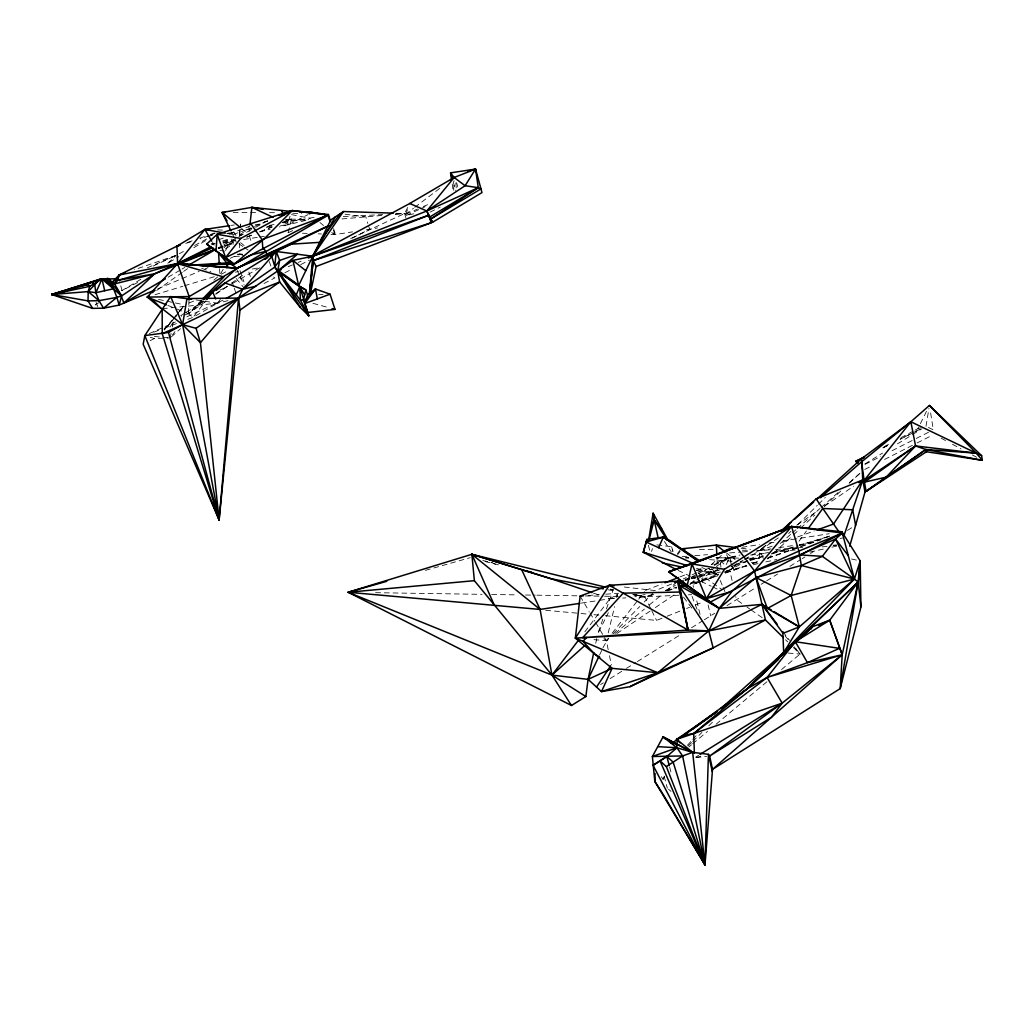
<?xml version="1.0" encoding="UTF-8"?>
<svg xmlns="http://www.w3.org/2000/svg" width="1034" height="1034" viewBox="0 0 1034 1034"><rect width="100%" height="100%" fill="white"/><g stroke="black" fill="none" stroke-linecap="round" stroke-linejoin="round"><path stroke-width="0.75" stroke-dasharray="5 3.75" d="M453.706 190.269L454.004 180.679M759.499 558.373L746.626 558.179L759.499 558.373L759.835 550.579L764.527 546.275M189.028 299.692L188.408 313.716L186.482 316.275M239.694 235.842L240.521 224.003L239.281 235.726M661.333 776.663L663.078 779.39L663.376 776.275M249.168 231.37L249.53 228.178M926.012 426.241L928.946 408.404M171.101 333.245L170.196 337.95L174.992 331.578M172.303 326.964L173.634 320.023M595.739 643.277L596.734 638.573M288.124 232.676L291.433 219.118L289.093 217.515M608.225 632.911L614.61 606.635M616.859 597.355L617.608 594.266L609.982 598.738L598.867 600.431M696.231 570.161L717.803 574.775L718.591 574.206L701.065 579.854M651.562 551.484L652.415 548.563M602.835 619.224L597.73 633.868L608.38 612.658M606.415 608.974L612.878 590.673M413.781 213.805L406.284 215.434L405.884 214.064L408.65 206.516M290.102 216.261L287.995 221.948L288.615 224.624L279.426 226.924M663.078 779.39L664.358 776.637M599.578 654.974L602.292 649.249M602.964 647.814L608.302 638.12M225.567 250.667L229.522 242.563L234.537 238.828M915.09 430.131L917.908 428.632L927.395 409.529M726.243 564.499L729.797 557.352L740.008 555.051M616.186 597.096L617.608 594.266M350.655 238.583L404.604 213.495L409.761 203.491M220.707 273.661L223.745 268.297M169.964 327.08L173.208 322.259M221.069 298.231L217.528 303.208L193.022 317.36L185.5 320.204M798.998 541.221L806.391 531.037M677.425 553.668L680.036 550.114M677.593 554.793L680.165 551.303M176.349 315.913L164.238 329.936M180.019 311.014L183.703 306.129L179.722 311.273M584.843 631.826L609.982 598.738L614.778 598.169M175.806 316.365L178.74 312.539M194.004 316.094L205.779 300.842M612.231 633.105L637.694 600.47M638.676 599.216L644.544 591.681M215.098 243.843L211.918 244.334L214.904 240.689M164.173 329.73L172.355 319.803M173.376 318.562L176.439 314.827M177.46 313.586L183.6 306.142M164.264 329.794L172.781 320.126M687.39 745.294L691.72 740.538M692.793 739.336L696.037 735.769M201.695 299.95L188.408 313.716L181.351 316.236M736.04 564.978L732.654 568.442L724.808 572.642M593.955 639.645L606.351 640.641L608.574 638.366M613.033 633.816L639.749 606.519M644.208 601.969L654.225 591.732M788.632 533.583L790.92 531.334M797.796 524.561L817.299 505.368M818.437 504.23L825.326 497.457M688.114 745.966L691.565 742.593M692.715 741.468L701.931 732.473M708.833 725.726L714.597 720.116M224.055 247.759L229.522 242.563L236.941 239.487M202.225 300.7L188.408 313.716L175.185 308.365M767.357 558.98L792.238 535.961M793.427 534.875L799.347 529.395M800.523 528.296L814.74 515.152M824.214 506.389L840.797 491.047M849.095 483.369L860.934 472.409L848.875 483.007M167.831 263.192L175.366 256.238M690.363 583.977L696.166 578.652M697.317 577.579L706.584 569.036M711.224 564.771L722.805 554.095M171.334 336.916L180.472 328.683M744.493 559.407L759.835 550.579L765.819 545.177M202.263 301.282L188.408 313.716L193.022 317.36M780.256 543.548L791.088 533.996M792.29 532.924L795.909 529.744M797.111 528.684L819.988 508.495M821.19 507.436L838.044 492.559M756.694 551.277L759.835 550.579L765.923 545.267M756.655 550.825L759.835 550.579L765.884 545.293M213.857 280.162L219.945 275.005M203.052 301.437L188.408 313.716L206.632 300.816M688.941 746.897L691.41 744.842M692.638 743.808L707.463 731.426M716.097 724.214L767.952 680.902M781.536 669.554L800.058 654.083L794.306 646.586M608.212 649.688L606.351 640.641L608.806 638.598M614.933 633.519L644.376 609.091M649.274 605.019L661.54 594.847M666.452 590.776L676.262 582.633M396.552 213.237L405.884 214.064L413.497 208.286M414.763 207.33L441.415 187.115M239.552 235.106L247.074 229.509L270.378 219.738M215.744 294.367L230.052 284.221M231.357 283.303L244.373 274.088M156.729 290.399L182.398 272.291M183.677 271.386L187.529 268.672M763.402 558.425L759.835 550.579L778.305 537.887M796.787 525.207L817.894 510.706M824.499 506.169L853.528 486.238M603.882 638.702L606.351 640.641L609 638.844M616.936 633.493L650.037 611.159M655.336 607.591L675.202 594.188M689.756 584.365L714.921 567.395M716.239 566.503L729.797 557.352L739.413 556.266M699.217 580.242L692.806 584.443L693.491 587.312M180.769 315.693L184.815 313.134M186.172 312.281L203.711 301.204M215.86 293.527L231.345 284.143M600.586 684.521L603.313 682.828M610.112 678.588L625.066 669.244M626.423 668.403L635.936 662.458M637.293 661.605L680.799 634.449M691.513 627.767L701.737 621.382M704.296 619.793L714.752 613.252M726.967 605.627L755.647 587.726M761.127 584.3L765.238 581.741M766.608 580.888L777.555 574.051M789.886 566.348L800.833 559.51M802.203 558.657L804.943 556.951M810.423 553.526L813.163 551.82M847.402 530.442L855.609 525.311M695.895 756.991L698.635 755.285M864.902 463.982L882.558 453.073M897.486 443.844L911.07 435.469M912.427 434.629L921.94 428.748M225.451 248.78L233.697 243.766M140.87 279.283L122.012 290.541L120.151 290.644M169.201 262.377L178.753 256.665M193.785 247.695L207.433 239.552M168.154 277.177L180.653 269.861M182.049 269.047L184.815 267.431M232.715 283.355L260.129 267.586L257.311 266.345M732.137 566.516L738.922 562.612M740.305 561.811L743.097 560.208M218.148 248.018L222.31 245.717M223.706 244.955L237.6 237.277M238.996 236.502L254.286 228.062M255.682 227.299L269.577 219.622M223.124 300.106L185.538 317.451M221.328 274.243L228.255 270.481M179.231 253.744L183.406 251.495M194.56 245.497L207.097 238.764M884.096 446.714L891.14 442.953M901.002 437.666L913.681 430.894M747.737 560.48L729.655 569.98L732.886 584.055M749.12 559.756L760.236 553.901L768.52 552.531M280.628 225.567L288.615 224.624L308.08 214.581M137.703 282.476L122.012 290.541L119.66 281.584M150.137 340.677L154.312 338.532L168.607 338.015M263.993 283.484L274.85 277.9L272.407 276.181M284.906 272.743L292.079 269.047M300.7 264.626L309.308 260.193M352.387 238.053L369.616 229.199L368.285 224.882M665.431 590.517L675.473 585.347M685.516 580.177L689.82 577.954M691.255 577.218L696.994 574.258M698.428 573.521L708.471 568.351L717.803 574.775L719.044 574.245M714.21 565.391L729.797 557.352L732.654 568.442L724.485 571.931M242.602 254.196L239.63 253.925L230.259 258.293M865.096 464.331L880.722 456.433M892.096 450.682L914.831 439.179M916.253 438.455L930.471 431.268M864.786 469.449L871.843 465.869M884.574 459.432L915.659 443.676M917.08 442.966L932.629 435.094M883.036 447.929L888.775 445.034M900.226 439.256L920.273 429.136L900.175 439.127M98.863 302.729L95.257 304.539L96.938 305.974M882.958 447.709L890.132 444.129M430.157 212.099L440.264 207.11M406.284 215.434L419.197 209.45M420.631 208.778L427.792 205.456M153.148 266.048L176.439 255.243L134.265 269.771M288.202 232.689L293.863 230.065M683.332 578.911L686.253 577.554M692.095 574.839L696.477 572.81M697.937 572.138L705.227 568.752M713.99 564.68L729.797 557.352L711.353 564.59M223.124 243.003L231.939 239.035M149.193 333.646L175.353 321.988M229.483 233.955L249.44 226.381L247.074 229.509L232.081 234.925M147.332 267.819L176.439 255.243M405.884 214.064L417.452 209.075M423.229 206.58L427.572 204.706M298.18 262.442L301.101 261.201M288.202 266.694L292.441 264.885M157.763 288.835L199.187 271.386M205.107 268.892L208.067 267.638M189.054 303.027L196.434 299.912M220.061 289.947L224.494 288.085M246.816 237.251L254.248 234.227M260.193 231.81L272.097 226.976M282.502 222.737L291.433 219.118L308.675 219.454M209.191 235.7L200.402 238.854M210.652 235.106L215.046 233.322M671.583 584.003L655.349 590.595L622.003 586.756M218.342 248.367L222.827 246.57L218.277 248.212M233.257 242.395L224.313 245.976L233.348 242.538M246.687 237.019L254.144 234.033M260.103 231.642L272.045 226.873M282.476 222.698L291.433 219.118L286.664 219.57M605.174 615.708L656.577 620.4L665.573 616.833M667.072 616.238L680.553 610.874M686.55 608.496L689.549 607.307M695.546 604.929L703.042 601.956M645.526 590.427L661.98 583.964M679.933 576.92L687.416 573.986M696.399 570.471L703.87 567.537M218.368 248.393L233.374 242.602M153.859 332.173L162.907 328.747M164.406 328.179L176.452 323.629M222.956 241.827L230.375 239.048M218.588 239.785L224.585 237.626M769.309 549.881L759.835 550.579L774.944 545.138M782.505 542.411L791.566 539.153M797.615 536.969L814.12 531.024M718.333 569.98L710.849 572.642L701.789 578.575L702.9 583.228M666.788 590.737L676.714 587.222L664.591 590.892M700.225 581.819L692.806 584.443L697.252 582.892M701.698 581.302L718.023 575.524M725.441 572.901L746.47 565.469M752.519 563.336L760.093 560.661M767.667 557.985L829.772 536.039M187.529 242.447L192.065 240.857M199.627 238.221L208.7 235.054M210.212 234.524L214.749 232.934M698.738 582.375L718.048 575.654M725.48 573.056L746.535 565.727M752.61 563.608L758.685 561.488M767.797 558.308L820.931 539.774M218.368 248.574L233.374 243.636M211.918 244.334L214.982 243.365M222.62 240.935L228.747 238.996M239.449 235.597L242.499 234.628M266.966 226.873L274.617 224.443M283.781 221.535L291.433 219.118L285.138 220.1M185.745 243.417L193.074 241.129M685.025 580.565L689.575 579.156M691.1 578.691L719.703 569.928M734.567 565.365L748.409 561.126M749.934 560.648L763.777 556.408M771.467 554.056L797.602 546.042M799.14 545.564L829.888 536.142L799.282 545.189M155.048 294.703L182.863 286.263M184.414 285.798L215.305 276.414M652.48 594.563L644.906 596.864L635.38 597.368M690.402 583.073L699.54 580.307M667.292 590.879L676.533 588.075M690.402 583.887L699.656 581.082M701.194 580.617L716.614 575.964M685.038 579.35L689.562 578.006M691.074 577.554L697.11 575.744M698.622 575.292L716.73 569.876M736.466 563.982L744.131 561.682M750.257 559.859L764.048 555.736M771.713 553.436L797.757 545.655M207.808 236.592L213.844 234.796M917.908 428.632L920.609 427.83M425.413 570.367L470.237 557.675M653.746 594.615L644.906 596.864L635.225 596.708M696.076 757.457L700.703 756.281M259.521 231.887L270.249 229.212M284.376 222.633L288.615 224.624L306.762 220.164M228.036 300.635L217.528 303.208L162.17 308.675M685.167 579.906L689.768 578.872M691.307 578.536L720.452 572.035M726.592 570.665L746.962 566.115M753.256 564.719L757.974 563.659M765.845 561.914L776.857 559.459M809.88 552.078L825.61 548.576M831.905 547.167L836.622 546.12M251.792 228.643L247.074 229.509L251.869 228.953M269.111 225.438L275.406 224.275M283.264 222.827L317.18 216.83M235.403 272.149L238.492 271.58M252.399 269.008L258.59 267.871M774.66 551.497L796.154 547.917M255.269 224.805L263.127 223.577M330.983 234.343L335.494 234.511L352.555 231.862M366.514 229.69L377.513 227.971M742.037 547.309L759.473 544.582M768.986 543.108L775.319 542.113M783.242 540.885L829.203 533.725M223.034 242.628L235.739 240.689M243.675 239.474L257.97 237.29M259.547 237.044L264.316 236.321M581.392 603.106L597.277 600.676M231.228 225.425L234.33 224.947M759.835 550.579L770.899 548.899M778.809 547.71L796.193 545.073M799.334 544.595L814.999 542.23M840.06 538.43L843.201 537.951M696.037 757.663L706.623 756.397M266.242 227.26L272.64 226.511M633.958 595.92L645.138 594.615M750.632 555L765.005 553.371M772.954 552.466L796.8 549.765M822.237 546.883L827.006 546.353M833.365 545.629L836.545 545.267M227.79 233.167L232.34 232.689M264.381 221.715L267.573 221.405M341.957 218.924L382.877 215.382M395.298 214.309L404.604 213.495L405.858 217.696M682.207 556.641L686.964 556.266M694.887 555.646L707.553 554.663M729.733 552.932L740.822 552.066M742.399 551.936L748.745 551.445M775.629 549.416L794.577 548.033M799.385 547.671L802.604 547.438M833.21 545.189L836.441 544.957M588.126 595.506L599.332 594.679M605.73 594.214L618.539 593.283M211.22 243.791L214.271 243.585M223.422 242.964L229.522 242.563M613.162 598.557L609.982 598.738L605.472 597.2M622.688 598.053L625.854 597.885M343.275 216.558L382.735 214.594M395.234 213.96L404.604 213.495M239.41 256.199L234.705 256.419L237.523 257.66M678.769 595.248L644.906 596.864L632.705 594.511M688.437 594.796L691.668 594.64M318.718 294.587L322.97 294.432M291.11 220.436L306.982 219.919M233.18 212.526L248.961 212.577M250.538 212.59L256.846 212.616M269.473 212.655L277.358 212.694M685.555 557.416L688.773 557.455L685.516 557.274M716.097 557.817L738.599 558.101L716.071 557.727M375.562 592.689L482.012 594.343M491.68 594.485L517.491 594.886M525.556 595.015L535.237 595.157M536.84 595.183L577.166 595.817M585.231 595.933L602.977 596.217M604.58 596.243L620.71 596.489M699.411 549.325L715.334 549.649M742.347 550.217L750.296 550.372M217.696 229.91L222.504 230.091M302.458 233.232L307.214 233.425M318.304 233.852L321.484 233.968M292.725 213.224L301.825 213.676M237.264 254.183L243.494 254.584M685.542 557.959L688.76 558.192M709.634 559.653L732.111 561.229M740.137 561.785L744.958 562.121M751.382 562.574L759.408 563.129M788.154 653.049L800.058 654.083L794.047 646.754M545.732 610.28L579.467 613.369M581.069 613.511L587.493 614.093M593.93 614.687L603.559 615.566M154.337 336.477L168.607 337.808M656.861 544.879L671.648 546.74L673.005 551.225M345.033 214.219L365.803 216.856L367.833 223.447M741.197 548.214L750.516 549.39M196.124 299.963L217.528 303.208L216.3 300.39M219.919 250.37L224.468 251.197M226.769 233.438L236.153 235.157M608.147 589.768L615.928 591.267M291.472 214.594L310.252 218.355M158.46 299.421L173.854 302.639M175.392 302.962L183.083 304.578M485.088 561.54L501.774 565.624M610.306 589.315L613.446 590M482.826 560.506L492.262 562.625M610.293 589.096L613.433 589.807M851.512 558.98L857.289 560.286M635.548 594.563L644.906 596.864L651.084 609.323M312.966 303.311L329.135 307.783M696.515 568.338L717.803 574.775L717.428 566.955M150.24 337.278L154.312 338.532M593.438 593.115L599.462 595.157M201.759 268.375L210.858 271.683M167.831 305.392L173.712 307.77M491.06 562.393L495.493 564.254M239.63 253.925L244.102 255.967M701.918 567.511L717.803 574.775L708.574 568.312M678.136 570.432L695.365 578.652M701.117 581.392L711.159 586.188M712.607 586.873L718.346 589.613M928.442 427.43L933.314 429.834L930.161 410.007M941.134 438.183L946.808 441.234M952.495 444.297L961.013 448.872M972.361 454.973L976.626 457.261M238.932 243.83L242.861 246.506M244.166 247.397L248.095 250.06M711.263 568.752L718.565 574.309M698.299 572.965L721.99 589.548M741.74 603.378L736.479 599.694L735.756 596.566M747 607.061L749.637 608.897M750.942 609.827L762.782 618.112M726.385 552.867L735.161 559.691M241.529 228.54L246.389 232.56M240.56 242.641L244.114 245.588M320.036 222.581L323.564 225.554M331.798 232.482L334.15 234.459L333.672 232.921M668.571 789.265L671.027 791.346M785.53 639.775L787.766 641.972M793.349 647.478L800.058 654.083M723.89 563.982L721.293 561.294L721.538 562.935L720.323 561.074L721.021 568.054M236.179 278.508L243.352 287.09M785.026 635.755L788.024 639.426M731.49 566.309L734.399 569.954L732.382 565.96M782.816 631.58L789.524 640.33M683.577 597.148L693.142 609.905M664.435 541.48L671.286 551.872M233.632 231.939L235.274 234.718M580.126 596.088L589.134 611.404M589.962 612.787L594.873 621.15M595.7 622.533L606.351 640.641M212.513 242.538L214.038 245.161M726.579 554.767L731.658 564.564M285.849 219.182L288.615 224.624M651.769 610.706L656.577 620.4M231.577 232.198L234.279 237.833M234.951 239.242L236.308 242.059M236.889 269.719L239.526 275.29M240.198 276.673L244.153 285.035M720.181 580.397L722.559 586.007M723.154 587.415L724.937 591.629M96.072 302.329L97.791 306.697M692.043 596.398L697.174 609.633M232.172 282.308L233.749 286.767M234.266 288.253L236.876 295.672M239.978 270.585L243.895 281.791M248.845 272.084L250.396 276.53M249.31 236.023L250.81 240.392M269.331 261.654L270.843 266.087M333.426 230.143L334.809 234.485M333.633 228.669L335.494 234.511M453.202 181.738L455.813 190.644M456.614 182.63L457.791 186.973M664.099 776.069L667.344 788.218M669.644 767.125L671.247 773.199M648.408 545.293L649.934 551.355M671.648 546.74L673.496 554.263M700.018 614.274L695.998 597.639M708.083 604.942L710.668 615.799M609.465 655.711L611.327 664.759M452.207 183.949L453.37 191.885M455.826 182.889L456.317 189.015M219.557 268.711L219.854 273.428M716.963 557.572L717.35 565.391M239.41 243.197L239.5 247.798M644.906 596.864L633.894 594.46L644.906 596.864"/><path stroke-width="1.5" d="M655.065 773.484L654.819 781.433L704.981 864.902L712.529 769.386L709.647 756.035L708.432 754.329L692.651 752.338L676.947 747.763L657.753 746.651M180.304 263.903L226.95 267.47L226.769 262.933L218.575 252.968L219.26 263.98M189.028 299.692L189.17 296.577L177.564 263.644L236.786 268.155L276.285 251.495L328.696 225.761M216.041 250.797L217.166 234.279L292.221 210.574L328.321 214.49L330.725 221.664M773.316 662.768L854.394 579.053L860.172 560.945L858.142 582.052L842.193 654.742L712.529 769.386L840.19 688.605L860.96 606.893L858.427 584.456L860.172 560.945L841.883 531.747L791.566 526.5L668.701 571.802L719.25 608.354L761.955 604.347L771.299 609.982M451.509 179.179L450.591 172.833L475.55 169.098L481.986 192.583L432.651 222.207L428.774 215.214L312.746 256.212L276.285 251.495L242.732 289.262L238.544 298.063L219.105 519.921L143.183 344.244L144.825 335.585L170.649 296.577L191.536 299.265M309.36 293.695L312.746 256.212L330.828 219.893L343.417 211.531L393.334 213.133M310.316 294.005L316.107 266.501L432.651 222.207L430.377 219.221L480.978 188.886L478.277 187.684L426.809 210.988L312.746 256.212L292.893 260.387L238.544 298.063L239.991 310.135L219.105 519.921L144.825 335.585L168.477 332.444L182.604 324.637L238.544 298.063L279.645 281.998L300.351 307.486L308.778 315.745L299.705 286.573L277.694 271.205L274.63 267.186L276.285 251.495L225.024 283.006L212.655 291.95L204.564 299.201M317.994 247.346L312.746 256.212L313.25 260.581L309.58 293.772L313.056 262.326L312.746 256.212L335.249 216.959M249.892 224.973L251.869 207.382L291.355 211.453M680.566 580.927L609.297 585.296L580.126 596.088L575.369 638.146L612.063 668.339L657.714 672.733L713.124 647.891L765.418 619.948L783.294 637.577M605.937 587.273L471.866 554.302L348.148 592.262L571.492 705.498L585.839 696.528L588.087 679.364L593.736 652.687M168.477 332.444L219.105 519.921L182.604 324.637L186.96 298.58L238.544 298.063L200.441 342.693L219.105 519.921L162.248 333.659L162.17 308.675L182.604 324.637L200.441 342.693L196.046 328.308L182.604 324.637L162.248 333.659M648.538 540.692L653.113 513.2L667.757 539.696M687.313 585.063L691.979 563.931L791.566 526.5L842.374 533.027L854.394 579.053L858.142 582.052L858.427 584.456M250.448 224.275L250.745 223.667L262.222 239.759L262.83 249.065L263.618 248.535L265.828 251.34L266.824 254.274L269.848 254.209L270.404 255.657L276.285 251.495L279.645 260.439L277.694 271.205L308.778 315.745L303.466 299.873L305.857 289.934L298.671 285.552L292.893 260.387L305.793 270.714L298.671 285.552M270.404 255.657L270.559 255.01C273.855 258.009 273.816 273.777 281.132 269.693M649.171 539.296L654.147 519.934L653.113 513.2L654.238 517.672M212.836 247.63L154.648 273.79L121.624 295.905L119.181 305.082L103.542 308.184L92.608 308.378L51.7 294.509L99.703 279.387L116.635 278.676L112.086 282.579M675.254 569.062L643.303 552.259L646.909 539.399L663.311 537.124L670.161 540.704L698.04 560.932M687.39 565.585L643.303 552.259L646.909 539.399M849.728 546.198L864.993 492.042L862.77 479.892L861.555 458.773L910.851 421.769L929.424 405.444L981.628 455.684L982.3 460.311L926.451 451.729L864.993 492.042M330.066 294.186L304.681 303.557L307.537 294.974L315.473 288.977L330.066 294.186L335.016 309.412L307.667 312.501M843.692 536.478L862.77 479.892L864.127 480.461L915.568 445.951L976.303 453.163L981.628 455.684M721.008 708.484L783.682 652.648L799.308 626.888L791.152 595.481L801.298 565.508L798.894 551.083L791.566 526.5L691.979 563.931L668.701 571.802L710.397 602.034L842.374 533.027L841.883 531.747M296.293 294.897L299.705 286.573L277.694 271.205L297.43 254.235L279.645 260.439L274.63 267.186L242.732 289.262L225.929 298.555M650.58 528.4L654.147 519.934L662.303 529.835M154.803 290.076L119.181 305.082L116.881 297.365L98.98 300.674L88.019 300.881L51.7 294.509L99.703 279.387L107.898 278.508L114.541 283.923L121.624 295.905L116.881 297.365L103.542 308.184L98.98 300.674L95.865 292.712L101.952 278.96C112.46 282.127 121.172 292.687 123.731 303.169L165.388 278.805M658.606 547.684L663.311 537.124L680.915 548.925L685.064 549.028M724.433 569.307L691.979 563.931L706.351 598.621L724.433 569.307L791.566 526.5L754.561 571.014L731.982 591.383L719.25 608.354L708.82 630.882L657.714 672.733L629.939 686.679L601.491 691.617L588.087 679.364L551.962 675.112L348.148 592.262L386.781 581.315M598.906 656.409L588.087 679.364L612.063 668.339L601.491 691.617L657.714 672.733L575.369 638.146L609.297 585.296L614.067 585.839M305.793 270.714L312.746 256.212L343.417 211.531M662.716 793.737L704.981 864.902L692.651 752.338L663.065 736.88L652.389 756.513L654.819 781.433L661.915 792.496M610.629 665.87L596.515 687.067M780.941 531.192L816.136 498.879L862.77 479.892L833.559 524.031L817.106 529.951M808.213 528.529L822.78 508.469L852.701 509.775L855.609 525.311M340.264 213.611L320.786 240.069L320.979 242.266L291.2 244.166L266.824 254.274M304.681 303.557L315.473 288.977L317.335 298.878M578.071 640.744L551.962 675.112L571.492 705.498M731.982 591.383L706.351 598.621L754.561 571.014L798.894 551.083L842.374 533.027L835.562 539.037L822.34 556.344L801.298 565.508L756.009 577.541L719.25 608.354L678.95 585.334L678.95 582.426L677.49 581.612L674.543 582.814M206.761 299.576L212.655 291.95L215.692 298.981M220.203 233.955L217.166 234.279L206.645 244.102L225.606 257.621L240.702 238.453L292.221 210.574L324.818 214.568M818.592 625.35L829.72 620.206L842.193 654.742L840.19 688.605L858.142 582.052L829.72 620.206L812.013 626.94L795.288 641.7L767.086 677.464L693.711 733.52L676.701 739.375L673.561 742.502M107.226 283.406L106.515 280.24L107.898 278.508L113.559 288.757L116.881 297.365M926.451 451.729L925.818 449.519L866.104 491.318L864.127 480.461L910.851 421.769L976.303 453.163L982.3 460.311L925.818 449.519L915.568 445.951L864.437 482.154L886.177 477.139L925.818 449.519L976.303 453.163L929.424 405.444M430.377 219.221L426.809 210.988L454.107 177.486L475.55 169.098L478.277 187.684L430.377 219.221L426.809 210.988L409.761 203.491L308.378 258.086M788.826 649.378L795.288 641.7L829.72 620.206L842.193 654.742L782.169 703.159L709.647 756.035L771.403 717.337L782.169 703.159L767.086 677.464L747.44 688.605L683.59 735.355L676.701 739.375L677.322 744.338L670.575 742.774M240.702 238.453L217.166 234.279L225.606 257.621L264.316 238.738L328.592 214.969L189.17 296.577L147.267 297.068L177.564 263.644L236.786 268.155L328.696 225.67M306.116 299.24L315.473 288.977M111.982 282.476L119.207 274.966L176.943 246.144L204.874 229.432L229.677 225.658M202.793 298.8L223.835 276.996L177.564 263.644M152.528 292.622L154.751 290.334M278.934 215.486L292.221 210.574L264.316 238.738L234.253 264.148L192.66 265.053L226.769 262.933L232.236 264.743L236.786 268.155L203.375 299.614M795.288 641.7L807.464 662.639L842.193 654.742L767.086 677.464L807.464 662.639L839.427 648.357L795.288 641.7L747.44 688.605L693.711 733.52L683.59 735.355L717.208 711.405L676.701 739.375L680.049 742.839M802.836 635.897L812.013 626.94L783.682 652.648L782.816 631.58M787.856 649.481L747.44 688.605L721.06 708.6M790.157 647.245L858.142 582.052L783.682 652.648M778.576 658.865L747.44 688.605L778.654 659.188M782.04 655.569L788.955 648.964M798.183 640.149L812.013 626.94M123.731 303.169L154.648 273.79L215.369 249.556L188.989 264.988M726.01 551.148L727.781 549.519L730.948 549.028M584.817 645.5L551.962 675.112L474.373 580.669L471.866 554.302L551.316 578.794L591.939 592.598M781.368 531.14L790.945 522.493M794.539 519.249L813.68 501.968M817.274 498.737L861.555 458.773L864.372 457.261M99.703 279.387L88.2 291.601L88.019 300.881L92.608 308.378M782.958 530.403L787.83 526.164M786.473 527.327L788.903 525.22M820.401 497.742L861.581 461.823L910.851 421.769L915.568 445.951L886.177 477.139L866.104 491.318M754.561 571.014L799.786 554.883L835.562 539.037L854.394 579.053L799.308 626.888L783.022 633.312L761.955 604.347L708.82 630.882L575.369 638.146L688.024 630.042L708.82 630.882L765.418 619.948L754.561 571.014L736.622 547.154L724.563 550.734L725.131 551.962L716.355 545.06L680.915 548.925M712.336 771.765L708.432 754.329L704.981 864.902L653.074 765.302L666.84 756.5L676.947 747.763L676.65 743.743M216.481 290.179L225.024 283.006L242.732 289.262L255.747 286.263M450.294 180.368L454.107 177.486L465.119 185.719L478.277 187.684L429.601 217.088L428.774 215.214L313.25 260.581L316.107 266.501M681.91 736.996L684.521 735.109M692.366 729.435L715.877 712.4M196.046 328.308L238.544 298.063M265.195 259.34L267.806 257.492M239.991 310.135L279.645 281.998L277.694 271.205L278.495 270.649L298.865 285.203M149.297 295.634L147.267 297.068L161.214 308.533L152.851 299.95M858.815 482.619L862.77 479.892M121.624 295.905L101.952 278.96L89.777 286.315L51.7 294.509L54.88 294.328M426.809 210.988L465.119 185.719L475.55 169.098L468.014 171.088M682.608 755.944L666.361 766.582L660.054 760.895L704.981 864.902L682.608 755.944L676.947 747.763L663.065 736.88L692.651 752.338L682.608 755.944L652.389 756.513L676.947 747.763M653.074 765.302L666.84 756.5L673.173 762.174L704.981 864.902L666.361 766.582M700.005 754.432L782.169 703.159L693.711 733.52L694.37 753.282M409.761 203.491L454.107 177.486L450.591 172.833L452.323 178.779M242.822 259.534L234.253 264.148L226.601 262.739L227.053 264.782M244.231 258.758L251.327 254.881L265.828 251.34M799.786 554.883L822.34 556.344L854.394 579.053L791.152 595.481L767.357 608.457L761.955 604.347L777.129 624.148M328.321 214.49L232.236 264.743L218.575 252.968L232.753 263.075M309.463 213.857L312.242 212.422L324.792 214.439M681.884 548.964L699.617 560.738M211.233 246.57L177.577 263.515L117.811 280.33L114.541 283.923L110.793 283.755M864.424 457.325L855.687 461.306L857.742 463.387M95.865 292.712L88.2 291.601L51.7 294.509L87.399 284.596L92.233 282.179L94.624 283.898L95.865 292.712L113.559 288.757L106.515 280.24M864.295 457.015L855.687 461.306L858.285 461.888M629.939 686.679L713.124 647.891L708.82 630.882L678.95 585.334L688.024 630.042L609.297 585.296M312.746 256.212L321.496 252.141M599.772 657.301L594.628 653.992L582.956 641.338L586.627 637.539L582.711 637.616L623.153 593.167L679.765 592.043L680.088 588.436L688.024 630.042L677.49 581.612L680.411 580.255M807.476 630.481L811.651 628.556M226.95 267.47L227.803 267.082M216.946 263.903L219.906 262.662M282.023 214.852L292.221 210.574M664.978 582.801L678.446 577.515M215.266 249.349L177.577 263.515L119.207 274.966L114.541 283.923L154.648 273.79L117.811 280.33L119.207 274.966L125.23 272.886M668.701 571.802L707.812 557.895M208.08 229.548L204.874 229.432L177.577 263.515L176.943 246.144L179.968 245.084M313.25 260.581L431.165 222.775L428.774 215.214M176.943 246.144L179.877 245.239M683.5 581.03L678.95 582.426L679.803 586.937M677.49 581.612L680.514 580.707M75.999 287.594L51.7 294.509L67.158 290.735M82.074 285.862L86.636 284.557M103.335 279.8L107.898 278.508M230.905 230.789L222.129 212.474L251.869 207.382L263.011 209.346M474.373 580.669L348.148 592.262L540.084 609.44L579.803 603.352M303.466 299.873L300.467 300.222L277.694 271.205L300.351 307.486M580.126 596.088L583.331 595.855M679.713 587.402L678.95 585.334L679.92 587.118L679.752 585.8L688.049 586.123L678.95 582.426L719.25 608.354M305.896 212.487L312.242 212.422L299.382 211.828M227.053 220.811L222.129 212.474L225.283 212.487M734.98 547.425L716.355 545.06L716.808 554.444M225.205 233.154L204.874 229.432L211.75 241.219M603.404 588.85L551.316 578.794L471.866 554.302L494.304 605.2M149.594 297.559L147.267 297.068L166.358 304.797M662.329 562.897L682.362 567.188M525.375 570.781L531.67 572.151M801.298 565.508L854.394 579.053M332.082 308.597L335.016 309.412M643.303 552.259L646.263 553.112M474.826 555.555L471.866 554.302L540.084 609.44L551.962 675.112L585.839 696.528M691.811 562.884L646.147 541.984L663.311 537.124L697.872 560.997M251.869 207.382L273.066 217.334M791.152 595.481L756.009 577.541L767.357 608.457L799.308 626.888L773.962 611.598M308.778 315.745L300.467 300.222L299.705 286.573L305.857 289.934L307.537 294.974M233.981 263.954L225.606 257.621M87.399 284.596L89.777 286.315L88.2 291.601L98.98 300.674M206.645 244.102L222.93 256.07M676.701 739.375L692.651 752.338M222.129 212.474L240.327 227.545M663.065 736.88L665.172 738.806M835.562 539.037L848.294 555.672M816.136 498.879L838.82 531.631M667.266 540.045L654.147 519.934L658.141 537.809M299.705 286.573L304.668 294.884M281.7 211.014L283.781 215.098M521.769 569.889L540.084 609.44M170.649 296.577L182.604 324.637M92.233 282.179L93.357 285.035M226.601 262.739L227.596 265.544M328.373 216.339L329.717 220.539M860.934 606.816L860.172 560.945M666.84 756.5L669.244 765.612M679.752 585.8L680.734 589.794M101.952 278.96L104.705 290.735M842.18 532.368L842.762 535.366M861.581 461.823L864.127 480.461M226.769 262.933L226.834 263.76"/></g></svg>
